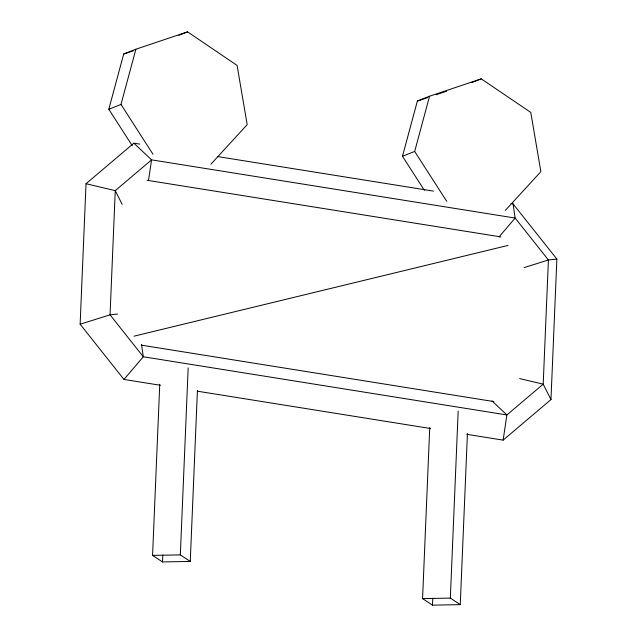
<?xml version="1.0" encoding="UTF-8"?>
<svg xmlns="http://www.w3.org/2000/svg" width="637" height="637" viewBox="0 0 637 637"><rect width="100%" height="100%" fill="white"/><g stroke="black" fill="none" stroke-linecap="round" stroke-linejoin="round"><path stroke-width="0.96" d="M160.309 385.266L123.96 379.445L80.135 324.217L86.027 183.719L133.866 143.158L139.758 144.105M197.43 390.282L190.256 561.428L162.499 561.938L152.569 555.392L159.744 384.246M162.499 561.938L162.785 555.01M190.256 561.428L180.335 554.891L188.17 367.915M467.431 433.494L460.256 604.64L432.491 605.15L422.57 598.613L429.744 427.467M432.491 605.15L432.786 598.223M460.256 604.64L450.335 598.103L458.17 411.128M466.794 434.323L503.134 440.135L550.973 399.582L556.865 259.084L513.04 203.848L511.073 203.537M148.54 180.199L151.574 159.863L133.866 143.158M503.134 440.135L506.885 414.958L543.202 384.167L548.409 259.984L515.142 218.053L513.04 203.848M132.289 145.793L108.808 109.253L123.697 54.034L135.88 49.216L187.557 31.85L237.091 65.42L247.188 124.637L210.919 164.195M153.015 154.273L120.99 104.444L135.88 49.216M424.369 190.312L402.488 156.256L417.378 101.036L429.561 96.219L481.238 78.853L530.772 112.423L540.869 171.648L505.268 210.465M446.696 201.276L414.671 151.447L429.561 96.219M123.96 379.445L143.317 356.768L141.502 344.458M499.01 236.956L515.142 218.053L151.574 159.863L115.257 190.654L110.05 314.837L143.317 356.768L506.885 414.958L492.011 400.928M178.854 35.29L187.557 31.85M108.808 109.253L120.99 104.444M471.667 82.635L481.238 78.853M402.488 156.256L414.671 151.447M123.697 54.034L133.093 50.872M417.378 101.036L427.714 97.565M436.17 94.722L446.505 91.242M80.135 324.217L110.05 314.837L117.566 314.041M524.108 267.604L548.409 259.984L556.865 259.084M133.993 336.185L507.968 245.436M152.569 555.392L180.335 554.891M422.57 598.613L450.335 598.103M217.36 156.527L433.471 191.116M147.107 180.287L500.786 236.892M141.191 345.119L493.882 401.573M197.637 391.237L430.445 428.502M86.027 183.719L115.257 190.654L122.161 204.35M519.633 378.577L543.202 384.167L550.973 399.582"/></g></svg>
